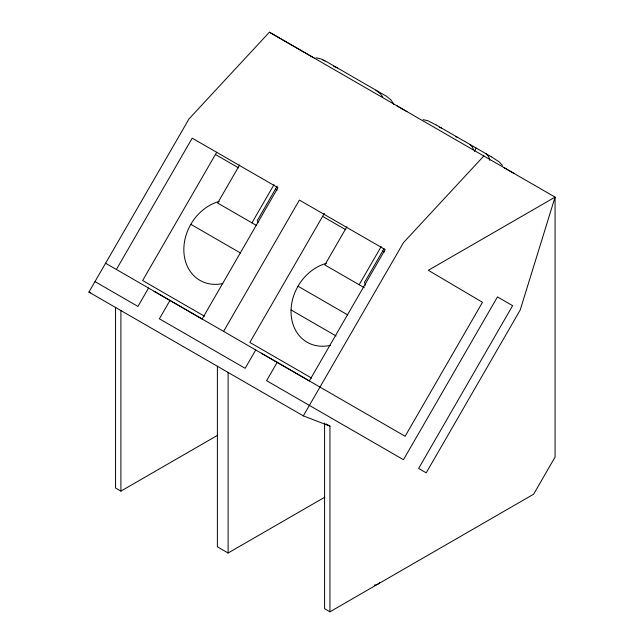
<?xml version="1.0" encoding="UTF-8"?>
<svg xmlns="http://www.w3.org/2000/svg" width="644" height="644" viewBox="0 0 644 644"><rect width="100%" height="100%" fill="white"/><g stroke="black" fill="none" stroke-linecap="round" stroke-linejoin="round"><path stroke-width="0.97" d="M329.945 611.8L329.945 426.119L303.332 415.879L88.928 292.094L189.062 118.85L269.409 32.2L555.072 197.12L555.072 457.071L533.626 494.206L329.945 611.8L324.584 608.709L324.584 423.028M116.403 269.466L192.202 138.17L277.967 187.686L202.16 318.981M216.714 152.242L142.638 280.534L204.414 316.196M148.563 288.029L137.945 306.415L95.07 281.653M239.673 164.888L217.64 203.045L256.296 225.36M170 300.41L159.39 318.788L245.147 368.304L255.765 349.925M251.941 222.848L273.974 184.691M258.011 219.346L277.178 186.148M223.605 331.354L299.404 200.067L385.16 249.574L309.362 380.87M324.343 213.381L249.84 342.423L311.616 378.092M346.866 226.777L324.842 264.934L364.367 287.755M277.202 362.298L266.592 380.685L403.466 459.711L497.458 296.908L512.616 305.659L418.624 468.462L426.207 472.841L520.199 310.038L555.072 197.12L428.316 270.303L482.477 302.302L405.124 436.262L105.608 263.251M359.143 284.737L381.176 246.58M365.212 281.243L383.945 248.793M303.332 415.879L403.466 242.635L483.813 155.985M474.338 151.372L476.23 148.088M115.55 307.357L115.55 488.015L120.903 491.114L217.592 435.296M217.39 366.154L217.39 546.812L228.105 553.003L324.785 497.184M315.987 57.759L320.712 58.846L325.083 60.826M423.189 119.655L427.914 120.742L435.988 124.856M455.461 136.617L457.659 137.365M439.272 127.262L441.462 128.011M333.648 66.284L337.287 67.87M323.047 60.158L326.677 61.744L386.505 96.286L390.892 99.876L393.251 103.257A24.601 20.085 -60 0 1 393.903 104.545M88.928 292.094L90.764 292.803M436.302 125.033L491.275 156.774M491.565 156.943L499.172 161.877L502.473 165.436M269.409 32.2L314.538 58.258M396.366 105.495L406.928 111.597M503.576 167.392L513.993 173.413M215.41 154.488L238.57 167.859M275.439 189.151L277.162 190.141M322.612 216.384L345.764 229.747M382.641 251.039L384.355 252.029M190.817 224.321L240.51 253.012M298.019 286.21L347.712 314.9M291.056 309.973L336.104 335.983M154.101 291.289L201.902 318.893M261.295 353.178L309.104 380.781M326.122 423.913L329.945 426.119M375.895 90.16L380.467 93.96A24.899 20.326 -60 0 1 382.745 97.316M486.123 153.795L488.466 156.21L489.464 158.802A24.601 11.608 -60 0 1 489.746 160.372M469.919 144.441L472.35 147.009A24.899 11.753 -60 0 1 473.292 149.601M228.105 372.345L228.105 553.003M120.903 310.456L120.903 491.114M364.391 281.79A43.969 35.895 -60 0 1 365.567 285.212M330.332 345.353A43.969 35.895 -60 0 1 291.08 313.62A43.969 35.895 -60 0 1 326.395 263.332M257.189 219.902A43.969 35.895 -60 0 1 258.107 222.446M222.84 283.529A43.969 35.895 -60 0 1 183.878 251.571A43.969 35.895 -60 0 1 219.202 201.443M379.928 582.385A7.583 4.379 0 0 1 374.438 585.13"/></g></svg>
